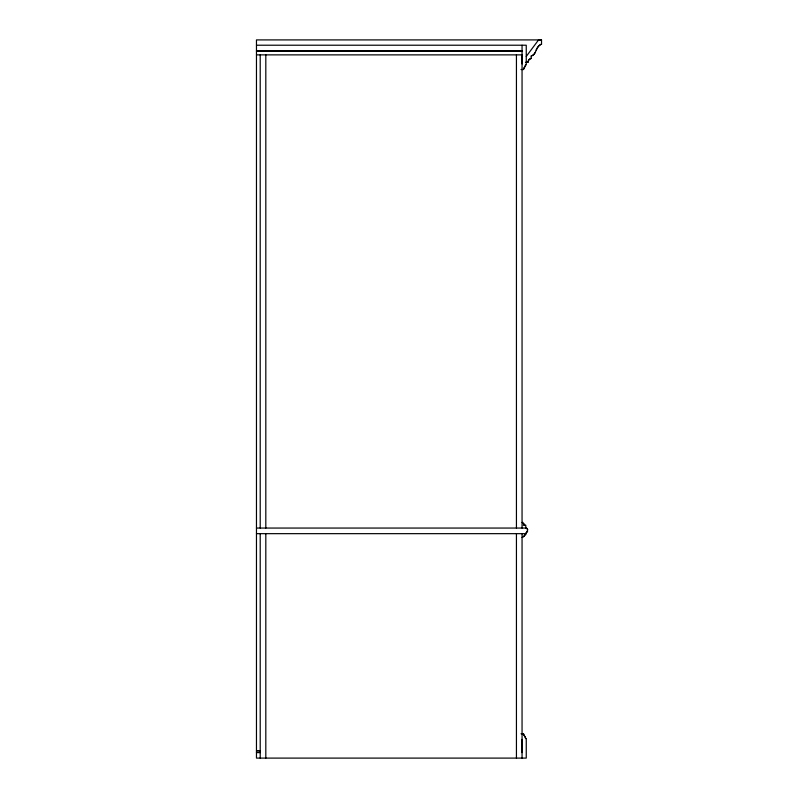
<?xml version="1.0" encoding="UTF-8"?>
<svg xmlns="http://www.w3.org/2000/svg" width="798" height="798" viewBox="0 0 798 798"><rect width="100%" height="100%" fill="white"/><g stroke="black" fill="none" stroke-linecap="round" stroke-linejoin="round"><path stroke-width="1.2" d="M526.251 62.344L527.927 62.334L528.805 59.89A3.192 3.192 0 0 1 531.209 58.414L531.189 56C536.545 54.473 535.677 47.092 540.436 44.648A2.833 2.833 0 0 1 541.533 44.239L541.533 39.91L538.58 39.9L526.251 56.449M256.467 45.217L526.251 45.217L526.251 64.798L525.613 64.798L523.498 69.526L521.014 69.526M522.052 63.93L522.052 50.723L256.467 50.723M522.052 752.594L522.052 739.387M541.533 44.239L540.436 44.648A8.718 8.718 0 0 0 538.61 46.204A13.855 13.855 0 0 0 536.126 50.144M531.209 58.414L528.805 59.89A5.965 5.965 0 0 0 527.927 62.334L525.443 62.334M256.467 528.057L525.792 528.057C529.882 529.184 525.862 532.196 525.792 534.6L524.855 534.6A1.656 1.656 0 0 1 522.979 536.475L522.979 537.403L522.052 537.403M541.533 39.91L256.467 39.91L256.467 758.1L526.251 758.1L526.251 738.519L525.613 738.519A3.332 3.332 0 0 0 524.735 736.295L523.498 733.791L521.014 733.791M256.467 51.202L522.53 51.202M256.467 54.872L522.052 54.872L522.052 528.057M522.052 522.441L522.979 522.441L522.979 523.378A2.564 2.564 0 0 1 524.855 525.254L522.979 523.378M523.298 525.254L525.792 525.254L525.792 528.057A1.865 1.865 0 0 1 527.658 529.922M256.467 533.663L525.792 533.663A2.015 2.015 0 0 1 527.658 531.797M256.467 750.619L260.208 750.619M256.467 752.115L260.198 752.115M256.467 752.594L260.208 752.594M522.979 536.475L524.386 536.007L524.855 534.6M524.735 736.295L525.613 738.519M522.052 45.217L522.052 50.723M522.052 533.663L522.052 758.1M516.436 54.872L516.436 528.057M516.436 533.663L516.436 758.1M265.814 54.872L265.814 528.057M265.814 533.663L265.814 758.1M260.208 54.872L260.208 528.057M260.208 533.663L260.208 758.1M525.613 64.798A3.332 3.332 0 0 1 524.735 67.012M523.498 69.526A3.122 3.122 0 0 1 524.306 67.491M535.139 52.538A5.925 5.925 0 0 1 531.189 56M524.306 735.826A3.122 3.122 0 0 1 523.498 733.791"/></g></svg>
